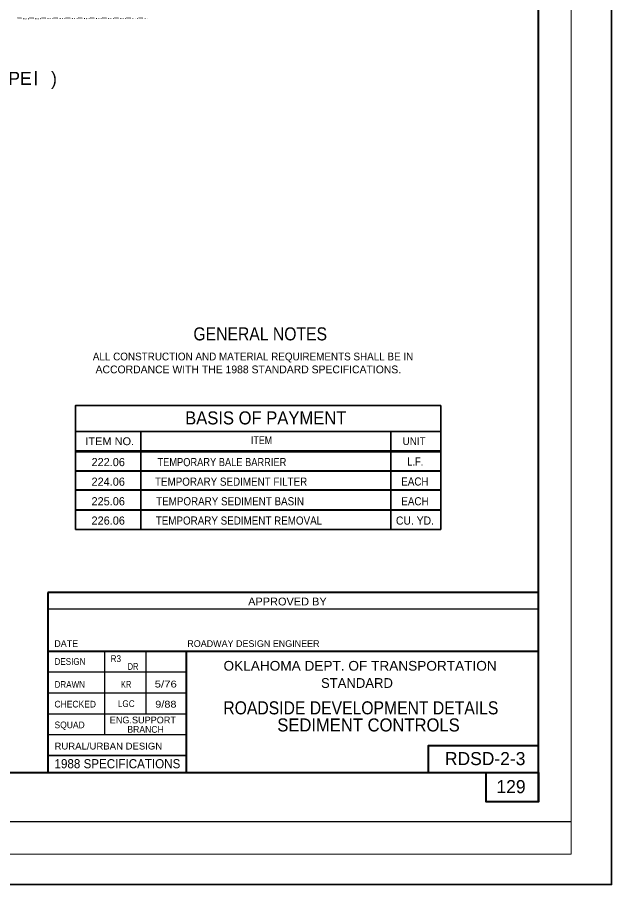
# Model space of a CAD drawing. Extents: x -120 to 879, y -38 to 233.
# Drawn here: x 787.9 to 879, y -38.3 to 94.5 of the extents above; entities that cross this region are included whole.
import ezdxf
from ezdxf.enums import TextEntityAlignment as Align

# ---------------------------------------------------------------- set-up
doc = ezdxf.new("R2010")
doc.units = 0
doc.header["$LTSCALE"] = 0.48
for name, color, linetype, lineweight in [('1', 7, 'Continuous', 13), ('25', 7, 'Continuous', 25), ('60', 7, 'Continuous', 25)]:
    doc.layers.add(name, color=color, linetype=linetype, lineweight=lineweight)

msp = doc.modelspace()

# ---------------------------------------------------------------- linework, layer by layer
at = {"layer": '1'}
for p, q in [((872.7477, -33.6698), (872.7477, 196.3394)), ((787.933, 94.3824), (788.5667, 94.3493)), ((788.8928, 94.2014), (788.9121, 94.324)), ((789.2406, 94.2027), (789.2552, 94.2963)), ((789.6235, 94.2042), (789.636, 94.2837)), ((789.7904, 94.3824), (790.4241, 94.3493)), ((790.7513, 94.2084), (790.7695, 94.324)), ((791.0991, 94.2097), (791.1127, 94.2963)), ((791.4821, 94.2112), (791.4934, 94.2837)), ((791.6478, 94.3824), (792.2815, 94.3493)), ((792.6099, 94.2155), (792.6269, 94.324)), ((792.9577, 94.2167), (792.9701, 94.2963)), ((793.3406, 94.2182), (793.3508, 94.2837)), ((793.5052, 94.3824), (794.1389, 94.3493)), ((794.4684, 94.2225), (794.4843, 94.324)), ((794.8162, 94.2238), (794.8275, 94.2963)), ((795.1991, 94.2253), (795.2083, 94.2837)), ((795.3627, 94.3824), (795.9963, 94.3493)), ((796.3269, 94.2295), (796.3417, 94.324)), ((796.6747, 94.2308), (796.6849, 94.2963)), ((797.0576, 94.2323), (797.0657, 94.2837)), ((797.2201, 94.3824), (797.8537, 94.3493)), ((798.1854, 94.2366), (798.1992, 94.324)), ((798.5332, 94.2379), (798.5423, 94.2963)), ((798.9162, 94.2393), (798.9231, 94.2837)), ((799.0775, 94.3824), (799.7112, 94.3493)), ((800.044, 94.2436), (800.0566, 94.324)), ((800.3917, 94.2449), (800.3997, 94.2963)), ((800.7747, 94.2463), (800.7805, 94.2837)), ((800.9349, 94.3824), (801.5686, 94.3493)), ((801.9025, 94.2507), (801.914, 94.324)), ((802.2502, 94.2519), (802.2572, 94.2963)), ((802.6332, 94.2534), (802.6379, 94.2837)), ((802.7923, 94.3824), (803.426, 94.3493)), ((803.761, 94.2577), (803.7714, 94.324)), ((804.1087, 94.259), (804.1146, 94.2963)), ((804.4917, 94.2604), (804.4953, 94.2837)), ((804.6497, 94.3824), (805.2834, 94.3493)), ((805.6195, 94.2647), (805.6288, 94.324)), ((805.9672, 94.266), (805.972, 94.2963)), ((806.3502, 94.2675), (806.3528, 94.2837)), ((806.5072, 94.3824), (807.1408, 94.3493)), ((807.4781, 94.2717), (807.4862, 94.324)), ((807.8257, 94.2731), (807.8294, 94.2963)), ((512.733, -33.6698), (872.7477, -33.6698))]:
    msp.add_line(p, q, dxfattribs=at)
at = {"layer": '1', "lineweight": 40}
for p, q in [((867.7471, -25.6562), (867.7471, 183.8393)), ((852.8027, 22.0512), (796.8388, 22.0512)), ((796.8388, 19.0512), (852.8027, 19.0512)), ((542.7342, -21.169), (867.7471, -21.169))]:
    msp.add_line(p, q, dxfattribs=at)
at = {"layer": '1', "lineweight": 35}
for p, q in [((852.8027, 16.0512), (852.8027, 35.0512)), ((852.8027, 31.0512), (796.8388, 31.0512)), ((845.1226, 31.0512), (845.1226, 16.0512)), ((796.8388, 16.0512), (852.8027, 16.0512))]:
    msp.add_line(p, q, dxfattribs=at)
at = {"layer": '1', "lineweight": 25}
for p, q in [((796.8388, 28.1512), (852.8027, 28.1512)), ((796.8388, 27.9512), (852.8027, 27.9512)), ((527.7337, -28.6692), (872.7477, -28.6692))]:
    msp.add_line(p, q, dxfattribs=at)
at = {"layer": '1', "lineweight": 35}
msp.add_lwpolyline([(507.1516, 233.0296), (878.9717, 233.0296), (878.9717, -38.3201), (507.1516, -38.3201)], close=True, dxfattribs=at)
for points in [[(852.8027, 35.0512), (796.8388, 35.0512), (796.8388, 16.0512)], [(806.8388, 31.0512), (806.8388, 27.9512), (806.8388, 16.0512)]]:
    msp.add_lwpolyline(points, dxfattribs=at)
at = {"layer": '1', "lineweight": 40}
msp.add_lwpolyline([(796.8388, 25.0512), (806.8388, 25.0512), (852.8027, 25.0512)], dxfattribs=at)
at = {"layer": '25', "lineweight": 40}
for p, q in [((792.6101, 6.4263), (792.6101, -21.169)), ((867.7471, 6.4263), (792.6101, 6.4263)), ((792.6101, -2.5609), (867.7471, -2.5609)), ((813.7829, -2.5609), (813.7829, -21.169))]:
    msp.add_line(p, q, dxfattribs=at)
at = {"layer": '25'}
for p, q in [((792.62, 3.9297), (867.7471, 3.9297)), ((801.2784, -2.5291), (801.2784, -15.3111)), ((807.5989, -2.5609), (807.5989, -12.1475)), ((792.62, -5.7566), (813.7897, -5.7566)), ((792.62, -8.9519), (813.7897, -8.9519)), ((792.62, -12.1475), (813.7687, -12.1475)), ((792.62, -15.3428), (813.7829, -15.3428))]:
    msp.add_line(p, q, dxfattribs=at)
at = {"layer": '25', "lineweight": 35}
msp.add_line((792.6101, -18.5384), (813.7856, -18.5384), dxfattribs=at)
at = {"layer": '25', "lineweight": 40}
for points in [[(867.7835, -17.0658), (850.8428, -17.0658), (850.8428, -21.0601)], [(867.7454, -21.1626), (867.7454, -25.6562), (859.7566, -25.6562), (859.7566, -21.169)]]:
    msp.add_lwpolyline(points, dxfattribs=at)

# ---------------------------------------------------------------- texts
at = {"layer": '1'}
for s, height, p in [('SEDIMENT BASIN ( TYPE    )', 2, (776.072, 84.1202)), ('I', 2.2, (790.7409, 84.0341)), ('222.06', 1.25, (801.8388, 25.7512)), ('224.06', 1.25, (801.8388, 22.7512)), ('225.06', 1.25, (801.8388, 19.7512)), ('226.06', 1.25, (801.8388, 16.7949))]:
    msp.add_text(s, height=height, dxfattribs=at).set_placement(p, align=Align.CENTER)
for s, height, width, p in [('GENERAL NOTES', 2, 0.9, (825.1283, 45.0027)), ('BASIS OF PAYMENT', 2, 0.95, (825.9798, 32.1394)), ('ITEM NO.', 1.2, 1.05, (802.068, 28.9677)), ('ITEM', 1.2, 0.85, (825.3283, 29.1237)), ('UNIT', 1.2, 0.95, (848.7057, 28.9877)), ('TEMPORARY BALE BARRIER', 1.25, 0.85, (819.2565, 25.7512)), ('L.F.', 1.25, 0.85, (848.8846, 25.8358)), ('TEMPORARY SEDIMENT FILTER', 1.25, 0.9, (820.668, 22.7512)), ('EACH', 1.25, 0.9, (848.8213, 22.7783)), ('TEMPORARY SEDIMENT BASIN', 1.25, 0.9, (820.5051, 19.7512)), ('EACH', 1.25, 0.9, (848.8335, 19.7512)), ('TEMPORARY SEDIMENT REMOVAL', 1.25, 0.9, (821.8683, 16.7949)), ('CU. YD.', 1.25, 0.95, (848.8335, 16.7949))]:
    msp.add_text(s, height=height, dxfattribs=dict(at, width=width)).set_placement(p, align=Align.CENTER)
at = {"layer": '1', "width": 0.95}
msp.add_text('ALL CONSTRUCTION AND MATERIAL REQUIREMENTS SHALL BE IN', height=1.191, dxfattribs=at).set_placement((799.4802, 41.9427))
at = {"layer": '1'}
msp.add_text('ACCORDANCE WITH THE 1988 STANDARD SPECIFICATIONS.', height=1.191, dxfattribs=at).set_placement((799.9058, 39.9657))
at = {"layer": '25'}
for s, height, width, p in [('APPROVED BY', 1.196, 1.05, (823.2769, 4.4292)), ('DESIGN', 1.025, 0.9, (793.6187, -4.668)), ('R3', 1.042, 0.9, (802.2017, -4.2405)), ('DR', 1.042, 0.8, (804.8104, -5.4389)), ('OKLAHOMA DEPT. OF TRANSPORTATION', 1.486, 1.05, (819.506, -5.5568)), ('DRAWN', 1.025, 0.9, (793.6187, -8.1831)), ('KR', 1.042, 0.8, (803.7842, -8.1783)), ('5/76', 1.042, 1.25, (808.9588, -8.1355)), ('CHECKED', 1.025, 0.95, (793.5987, -11.1988)), ('LGC', 1.042, 0.9, (803.3138, -11.1316)), ('9/88', 1.042, 1.2, (809.0442, -11.2172)), ('SQUAD', 1.025, 0.95, (793.6087, -14.3744)), ('BRANCH', 1.042, 0.95, (804.7677, -15.0694)), ('RURAL/URBAN DESIGN', 1.042, 1.05, (793.6087, -17.6299))]:
    msp.add_text(s, height=height, dxfattribs=dict(at, width=width)).set_placement(p)
for s, height, p in [('DATE', 1.025, (793.5758, -1.9243)), ('ROADWAY DESIGN ENGINEER', 1.025, (813.9552, -1.9242)), ('STANDARD', 1.498, (834.4393, -8.1982)), ('ENG.SUPPORT', 1.042, (802.0733, -13.6332)), ('RDSD-2-3', 2, (853.4257, -20.0188)), ('129', 2, (861.3245, -24.3117))]:
    msp.add_text(s, height=height, dxfattribs=at).set_placement(p)
at = {"layer": '25', "width": 0.95}
msp.add_text('1988 SPECIFICATIONS', height=1.4, dxfattribs=at).set_placement((803.249, -20.5039), align=Align.CENTER)
at = {"layer": '60'}
for s, width, p in [('ROADSIDE DEVELOPMENT DETAILS', 0.9, (840.5455, -12.25)), ('SEDIMENT CONTROLS', 0.95, (841.7165, -14.8685))]:
    msp.add_text(s, height=2, dxfattribs=dict(at, width=width)).set_placement(p, align=Align.CENTER)

doc.saveas('drawing.dxf')
